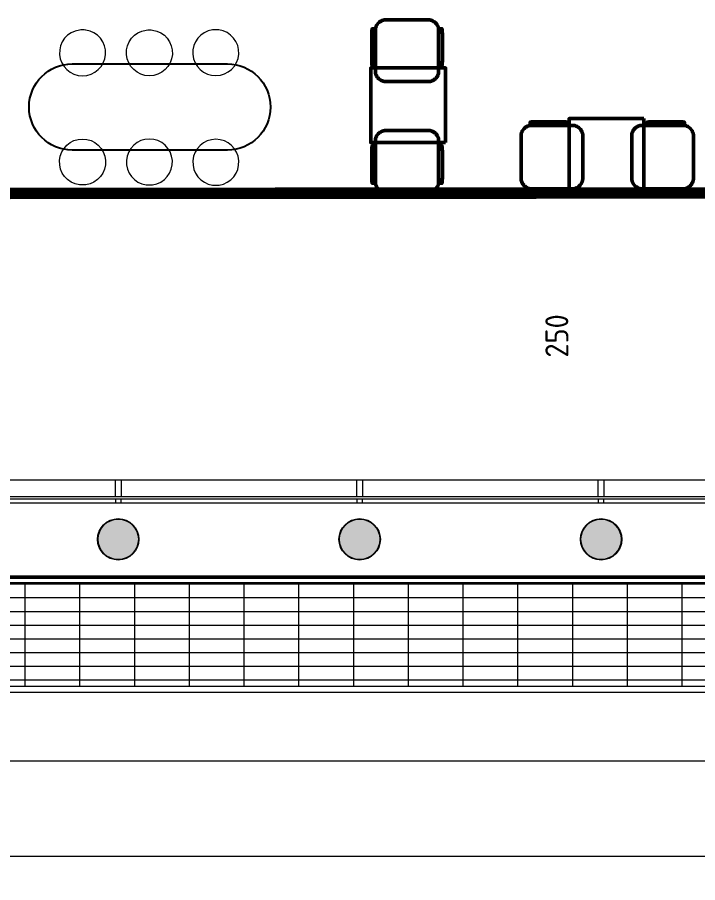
# Model space of a CAD drawing. Header units: millimetres. Extents: x 8265 to 78888, y 1905 to 34251.
# Drawn here: x 36926 to 37518, y 19102 to 19854 of the extents above; entities that cross this region are included whole.
import ezdxf

# ---------------------------------------------------------------- set-up
doc = ezdxf.new("R2010")
doc.units = ezdxf.units.MM
doc.linetypes.add('ACISOTGL', pattern=[3, 2, -1])
doc.linetypes.add('HIDDEN', pattern=[9.525, 6.35, -3.175])
doc.layers.get('Defpoints').update_dxf_attribs({"lineweight": 0})
for name, color, linetype, lineweight in [('410_STRUTTURE_001-AM_0', 7, 'Continuous', 0), ('437_RIVESTIMENTI_001-AM_0', 13, 'Continuous', 0), ('440_ALTRI_ELEMENTI_001-AM_0', 31, 'Continuous', 50), ('440_SIMBOLI_001-AM_0', 31, 'Continuous', 0), ('441_SERRAMENTI_001-AM_0', 1, 'Continuous', 0), ('443_GRIGLIE_AERAZIONE_001-AM_0', 6, 'Continuous', 0), ('464_LAY_OUT_TQ_001-AM_0', 2, 'Continuous', 0), ('468_ARREDI_BAR_001-AM_0', 73, 'Continuous', 50), ('AM_0', 7, 'Continuous', 50), ('costruzioni', 10, 'Continuous', 0)]:
    doc.layers.add(name, color=color, linetype=linetype, lineweight=lineweight)
doc.layers.add('468_ARREDO_BAR_001-AM_0', color=73, linetype='Continuous')
doc.styles.get("Standard").update_dxf_attribs({"font": 'isocp.shx'})
doc.dimstyles.new('quote al 100', dxfattribs={"dimscale": 100, "dimtxt": 0.2, "dimasz": 0.1, "dimexe": 0.1, "dimexo": 0.5, "dimgap": 0.1, "dimtad": 0, "dimdec": 0, "dimrnd": 0.5, "dimdsep": 46, "dimtxsty": 'Standard', "dimblk": 'ARCHTICK', "dimcen": 0.1, "dimse1": 1, "dimse2": 1, "dimclrd": 256, "dimclre": 256, "dimclrt": 256, "dimadec": 0, "dimazin": 2, "dimtp": 0.1, "dimtm": 0.1, "dimtfac": 0.71, "dimtdec": 0, "dimtmove": 1, "dimatfit": 1, "dimldrblk": 'DOT', "dimfxl": 1, "dimtzin": 0, "dimlwd": -1, "dimlwe": -1, "dimarcsym": 0})
doc.dimstyles.new('Quote Svl$0', dxfattribs={"dimscale": 100, "dimtxt": 0.2, "dimasz": 0.15, "dimexe": 0, "dimexo": 0.2, "dimgap": 0.1, "dimtad": 1, "dimdec": 0, "dimdsep": 46, "dimtxsty": 'Standard', "dimblk": 'ARCHTICK', "dimcen": 0.2, "dimse1": 1, "dimse2": 1, "dimsd1": 1, "dimsd2": 1, "dimclrd": 256, "dimclre": 256, "dimclrt": 256, "dimadec": 0, "dimazin": 2, "dimtp": 0.1, "dimtm": 0.1, "dimtfac": 0.71, "dimtdec": 0, "dimtmove": 0, "dimatfit": 3, "dimldrblk": 'ARCHTICK', "dimfxl": 1, "dimtzin": 0, "dimlwd": -1, "dimlwe": -1, "dimarcsym": 0})

# ---------------------------------------------------------------- blocks, each defined once
blk = doc.blocks.new('_ArchTick')
at = {"layer": 'AM_0', "color": 0, "const_width": 0.15}
blk.add_lwpolyline([(-0.5, -0.5), (0.5, 0.5)], dxfattribs=at)
blk = doc.blocks.new('*D289')
at = {"layer": '464_LAY_OUT_TQ_001-AM_0', "transparency": 16777216}
for p, q in [((34671.26, 19124.79), (40330.9, 19124.79)), ((46095.58, 19124.79), (40497.97, 19124.79))]:
    blk.add_line(p, q, dxfattribs=at)
at = {"layer": 'Defpoints', "color": 0, "transparency": 16777216}
for p in [(34671.26, 19367.42, -17.87), (46095.58, 19367.42, -17.87), (34671.26, 19124.79)]:
    blk.add_point(p, dxfattribs=at)
at = {"layer": '464_LAY_OUT_TQ_001-AM_0', "transparency": 16777216, "xscale": 30, "yscale": 30, "zscale": 30, "rotation": 180}
blk.add_blockref('_ArchTick', (34671.26, 19124.79), dxfattribs=at)
at = {"layer": '464_LAY_OUT_TQ_001-AM_0', "transparency": 16777216, "xscale": 30, "yscale": 30, "zscale": 30}
blk.add_blockref('_ArchTick', (46095.58, 19124.79), dxfattribs=at)
at = {"layer": '464_LAY_OUT_TQ_001-AM_0', "transparency": 16777216, "insert": (40414.43, 19134.62), "char_height": 50, "attachment_point": 5}
blk.add_mtext('11425', dxfattribs=at)
blk = doc.blocks.new('_Dot')
at = {"color": 0, "linetype": 'ByBlock', "lineweight": -2}
blk.add_line((-0.5, 0), (-1, 0), dxfattribs=at)
at = {"color": 0, "linetype": 'ByBlock', "const_width": 0.5}
blk.add_lwpolyline([(-0.25, 0, 1), (0.25, 0, 1)], format="xyb", close=True, dxfattribs=at)
blk = doc.blocks.new('*D334')
at = {"layer": 'Defpoints', "color": 0, "transparency": 16777216}
for p in [(37419.73, 19702.33, 3.09), (37415.45, 19452.26), (37419.73, 19452.26, 3.13)]:
    blk.add_point(p, dxfattribs=at)
at = {"layer": '464_LAY_OUT_TQ_001-AM_0', "transparency": 16777216, "insert": (37395.44, 19577.29), "char_height": 20, "attachment_point": 5, "rotation": 90}
blk.add_mtext('250', dxfattribs=at)
blk = doc.blocks.new('tavolo due sedie')
at = {"layer": '468_ARREDI_BAR_001-AM_0'}
for points in [[(1338.35, -18663.44), (1338.35, -18663.44), (1338.35, -18663.44), (1338.35, -18663.44), (1338.35, -18663.44), (1338.35, -18663.45), (1338.35, -18663.45), (1338.35, -18663.45), (1338.35, -18663.45), (1338.35, -18663.45), (1338.35, -18663.45), (1338.35, -18663.45), (1338.35, -18663.45), (1338.35, -18663.45), (1338.35, -18663.46), (1338.35, -18663.46), (1338.35, -18663.46), (1338.35, -18663.46), (1338.34, -18663.46), (1338.34, -18663.46), (1338.34, -18663.46), (1338.34, -18663.46), (1338.34, -18663.47), (1338.34, -18663.47), (1338.34, -18663.47), (1338.34, -18663.47), (1338.34, -18663.48), (1338.34, -18663.48), (1338.33, -18663.48), (1338.33, -18663.48), (1338.33, -18663.48), (1338.33, -18663.49), (1338.33, -18663.49), (1338.32, -18663.49), (1338.32, -18663.49), (1338.32, -18663.5), (1338.32, -18663.5), (1338.32, -18663.5), (1338.31, -18663.5), (1338.31, -18663.5), (1338.31, -18663.51), (1338.3, -18663.51), (1338.3, -18663.51), (1338.29, -18663.52), (1338.28, -18663.52), (1338.28, -18663.53), (1338.27, -18663.53), (1338.26, -18663.54), (1338.25, -18663.54), (1338.25, -18663.55), (1338.23, -18663.55), (1338.21, -18663.56), (1338.19, -18663.57), (1338.17, -18663.58), (1338.14, -18663.59), (1338.12, -18663.6), (1338.07, -18663.61), (1338.01, -18663.63), (1337.94, -18663.65), (1337.87, -18663.66), (1337.79, -18663.68), (1337.71, -18663.69), (1337.62, -18663.71), (1337.53, -18663.72), (1337.43, -18663.74), (1337.23, -18663.77), (1337.01, -18663.8), (1336.77, -18663.82), (1336.51, -18663.84), (1336.24, -18663.87), (1335.95, -18663.89), (1335.64, -18663.91), (1335.34, -18663.92), (1335.05, -18663.94), (1334.78, -18663.95), (1334.52, -18663.96), (1334.28, -18663.97), (1334.06, -18663.97), (1333.85, -18663.98), (1333.66, -18663.98), (1310.57, -18663.98), (1310.38, -18663.98), (1310.18, -18663.97), (1309.96, -18663.97), (1309.72, -18663.96), (1309.46, -18663.95), (1309.19, -18663.94), (1308.9, -18663.92), (1308.59, -18663.91), (1308.29, -18663.89), (1308, -18663.87), (1307.73, -18663.84), (1307.47, -18663.82), (1307.23, -18663.8), (1307.01, -18663.77), (1306.8, -18663.74), (1306.71, -18663.72), (1306.61, -18663.71), (1306.44, -18663.68), (1306.3, -18663.65), (1306.17, -18663.62), (1306.12, -18663.61), (1306.07, -18663.6), (1306.03, -18663.59), (1305.99, -18663.57), (1305.97, -18663.57), (1305.96, -18663.56), (1305.95, -18663.56), (1305.94, -18663.55), (1305.93, -18663.55), (1305.93, -18663.55), (1305.92, -18663.55), (1305.92, -18663.54), (1305.91, -18663.54), (1305.91, -18663.54), (1305.91, -18663.54), (1305.91, -18663.54), (1305.9, -18663.53), (1305.9, -18663.53), (1305.9, -18663.53), (1305.9, -18663.53), (1305.9, -18663.53), (1305.9, -18663.53), (1305.9, -18663.53), (1305.9, -18663.53), (1305.89, -18663.53), (1305.89, -18663.53), (1305.89, -18663.52), (1305.89, -18663.52), (1305.89, -18663.52), (1305.89, -18663.52), (1305.89, -18663.52), (1305.89, -18663.52), (1305.89, -18663.52), (1305.89, -18663.52), (1305.89, -18663.52), (1305.89, -18663.52), (1305.89, -18663.52), (1305.89, -18663.52), (1305.89, -18663.52), (1305.89, -18663.52), (1305.89, -18663.52), (1305.89, -18663.52), (1305.89, -18663.52), (1305.89, -18663.51), (1305.89, -18663.51), (1305.89, -18663.51), (1305.89, -18663.51), (1305.89, -18663.51), (1305.89, -18663.51), (1305.89, -18661.21), (1305.89, -18661.21), (1305.89, -18661.21), (1305.89, -18661.21), (1305.89, -18661.21), (1305.89, -18661.21), (1305.89, -18661.21), (1305.89, -18661.21), (1305.89, -18661.21), (1305.89, -18661.21), (1305.89, -18661.21), (1305.89, -18661.21), (1305.89, -18661.2), (1305.89, -18661.2), (1305.89, -18661.2), (1305.89, -18661.2), (1305.89, -18661.2), (1305.89, -18661.2), (1305.89, -18661.2), (1305.89, -18661.2), (1305.89, -18661.2), (1305.89, -18661.2), (1305.89, -18661.2), (1305.89, -18661.2), (1305.89, -18661.2), (1305.9, -18661.2), (1305.9, -18661.2), (1305.9, -18661.19), (1305.9, -18661.19), (1305.9, -18661.19), (1305.9, -18661.19), (1305.9, -18661.19), (1305.9, -18661.19), (1305.91, -18661.19), (1305.91, -18661.19), (1305.91, -18661.18), (1305.91, -18661.18), (1305.92, -18661.18), (1305.92, -18661.18), (1305.93, -18661.17), (1305.93, -18661.17), (1305.94, -18661.17), (1305.95, -18661.17), (1305.96, -18661.16), (1305.97, -18661.16), (1305.99, -18661.15), (1306.03, -18661.14), (1306.07, -18661.13), (1306.12, -18661.11), (1306.17, -18661.1), (1306.3, -18661.07), (1306.44, -18661.04), (1306.61, -18661.01), (1306.71, -18661), (1306.8, -18660.98), (1307.01, -18660.95), (1307.23, -18660.93), (1307.47, -18660.9), (1307.73, -18660.88), (1308, -18660.86), (1308.29, -18660.84), (1308.59, -18660.82), (1308.9, -18660.8), (1309.19, -18660.79), (1309.46, -18660.77), (1309.72, -18660.76), (1309.96, -18660.75), (1310.18, -18660.75), (1310.38, -18660.75), (1310.57, -18660.74), (1333.66, -18660.74), (1333.85, -18660.75), (1334.06, -18660.75), (1334.28, -18660.75), (1334.52, -18660.76), (1334.78, -18660.77), (1335.05, -18660.79), (1335.34, -18660.8), (1335.64, -18660.82), (1335.95, -18660.84), (1336.24, -18660.86), (1336.51, -18660.88), (1336.77, -18660.9), (1337.01, -18660.93), (1337.23, -18660.95), (1337.43, -18660.98), (1337.53, -18661), (1337.62, -18661.01), (1337.79, -18661.04), (1337.94, -18661.07), (1338.07, -18661.1), (1338.12, -18661.11), (1338.17, -18661.13), (1338.21, -18661.14), (1338.25, -18661.15), (1338.26, -18661.16), (1338.28, -18661.16), (1338.29, -18661.17), (1338.3, -18661.17), (1338.3, -18661.17), (1338.31, -18661.17), (1338.31, -18661.18), (1338.32, -18661.18), (1338.32, -18661.18), (1338.33, -18661.18), (1338.33, -18661.19), (1338.33, -18661.19), (1338.33, -18661.19), (1338.33, -18661.19), (1338.34, -18661.19), (1338.34, -18661.19), (1338.34, -18661.19), (1338.34, -18661.19), (1338.34, -18661.2), (1338.34, -18661.2), (1338.34, -18661.2), (1338.34, -18661.2), (1338.34, -18661.2), (1338.34, -18661.2), (1338.34, -18661.2), (1338.34, -18661.2), (1338.34, -18661.2), (1338.35, -18661.2), (1338.35, -18661.2), (1338.35, -18661.2), (1338.35, -18661.2), (1338.35, -18661.2), (1338.35, -18661.2), (1338.35, -18661.21), (1338.35, -18661.21), (1338.35, -18661.21), (1338.35, -18661.21), (1338.35, -18661.21), (1338.35, -18661.21), (1338.35, -18661.21), (1338.35, -18661.21), (1338.35, -18661.21), (1338.35, -18661.21), (1338.35, -18661.21), (1338.35, -18661.21)], [(1404.85, -18657.98), (1339.85, -18657.98), (1339.85, -18722.98), (1404.85, -18722.98)], [(1407.75, -18663.44), (1407.75, -18663.44), (1407.75, -18663.44), (1407.75, -18663.44), (1407.75, -18663.44), (1407.75, -18663.45), (1407.75, -18663.45), (1407.75, -18663.45), (1407.75, -18663.45), (1407.75, -18663.45), (1407.75, -18663.45), (1407.75, -18663.45), (1407.75, -18663.45), (1407.75, -18663.45), (1407.75, -18663.46), (1407.75, -18663.46), (1407.75, -18663.46), (1407.75, -18663.46), (1407.75, -18663.46), (1407.75, -18663.46), (1407.75, -18663.46), (1407.75, -18663.46), (1407.75, -18663.47), (1407.75, -18663.47), (1407.76, -18663.47), (1407.76, -18663.47), (1407.76, -18663.48), (1407.76, -18663.48), (1407.76, -18663.48), (1407.76, -18663.48), (1407.76, -18663.48), (1407.77, -18663.49), (1407.77, -18663.49), (1407.77, -18663.49), (1407.77, -18663.49), (1407.77, -18663.5), (1407.78, -18663.5), (1407.78, -18663.5), (1407.78, -18663.5), (1407.78, -18663.5), (1407.79, -18663.51), (1407.79, -18663.51), (1407.8, -18663.51), (1407.8, -18663.52), (1407.81, -18663.52), (1407.82, -18663.53), (1407.83, -18663.53), (1407.83, -18663.54), (1407.84, -18663.54), (1407.85, -18663.55), (1407.87, -18663.55), (1407.89, -18663.56), (1407.91, -18663.57), (1407.93, -18663.58), (1407.95, -18663.59), (1407.98, -18663.6), (1408.03, -18663.61), (1408.09, -18663.63), (1408.15, -18663.65), (1408.23, -18663.66), (1408.3, -18663.68), (1408.38, -18663.69), (1408.47, -18663.71), (1408.56, -18663.72), (1408.66, -18663.74), (1408.87, -18663.77), (1409.09, -18663.8), (1409.33, -18663.82), (1409.59, -18663.84), (1409.86, -18663.87), (1410.15, -18663.89), (1410.45, -18663.91), (1410.76, -18663.92), (1411.05, -18663.94), (1411.32, -18663.95), (1411.57, -18663.96), (1411.81, -18663.97), (1412.04, -18663.97), (1412.24, -18663.98), (1412.43, -18663.98), (1435.52, -18663.98), (1435.71, -18663.98), (1435.92, -18663.97), (1436.14, -18663.97), (1436.38, -18663.96), (1436.64, -18663.95), (1436.91, -18663.94), (1437.2, -18663.92), (1437.5, -18663.91), (1437.81, -18663.89), (1438.1, -18663.87), (1438.37, -18663.84), (1438.62, -18663.82), (1438.86, -18663.8), (1439.09, -18663.77), (1439.29, -18663.74), (1439.39, -18663.72), (1439.48, -18663.71), (1439.65, -18663.68), (1439.8, -18663.65), (1439.92, -18663.62), (1439.98, -18663.61), (1440.03, -18663.6), (1440.07, -18663.59), (1440.11, -18663.57), (1440.12, -18663.57), (1440.14, -18663.56), (1440.15, -18663.56), (1440.16, -18663.55), (1440.16, -18663.55), (1440.17, -18663.55), (1440.17, -18663.55), (1440.18, -18663.54), (1440.18, -18663.54), (1440.19, -18663.54), (1440.19, -18663.54), (1440.19, -18663.54), (1440.19, -18663.53), (1440.19, -18663.53), (1440.19, -18663.53), (1440.2, -18663.53), (1440.2, -18663.53), (1440.2, -18663.53), (1440.2, -18663.53), (1440.2, -18663.53), (1440.2, -18663.53), (1440.2, -18663.53), (1440.2, -18663.52), (1440.2, -18663.52), (1440.2, -18663.52), (1440.2, -18663.52), (1440.2, -18663.52), (1440.2, -18663.52), (1440.2, -18663.52), (1440.2, -18663.52), (1440.2, -18663.52), (1440.21, -18663.52), (1440.21, -18663.52), (1440.21, -18663.52), (1440.21, -18663.52), (1440.21, -18663.52), (1440.21, -18663.52), (1440.21, -18663.52), (1440.21, -18663.52), (1440.21, -18663.51), (1440.21, -18663.51), (1440.21, -18663.51), (1440.21, -18663.51), (1440.21, -18663.51), (1440.21, -18663.51), (1440.21, -18661.21), (1440.21, -18661.21), (1440.21, -18661.21), (1440.21, -18661.21), (1440.21, -18661.21), (1440.21, -18661.21), (1440.21, -18661.21), (1440.21, -18661.21), (1440.21, -18661.21), (1440.21, -18661.21), (1440.21, -18661.21), (1440.21, -18661.21), (1440.21, -18661.2), (1440.21, -18661.2), (1440.2, -18661.2), (1440.2, -18661.2), (1440.2, -18661.2), (1440.2, -18661.2), (1440.2, -18661.2), (1440.2, -18661.2), (1440.2, -18661.2), (1440.2, -18661.2), (1440.2, -18661.2), (1440.2, -18661.2), (1440.2, -18661.2), (1440.2, -18661.2), (1440.2, -18661.2), (1440.2, -18661.19), (1440.2, -18661.19), (1440.2, -18661.19), (1440.19, -18661.19), (1440.19, -18661.19), (1440.19, -18661.19), (1440.19, -18661.19), (1440.19, -18661.19), (1440.19, -18661.18), (1440.18, -18661.18), (1440.18, -18661.18), (1440.17, -18661.18), (1440.17, -18661.17), (1440.16, -18661.17), (1440.16, -18661.17), (1440.15, -18661.17), (1440.14, -18661.16), (1440.12, -18661.16), (1440.11, -18661.15), (1440.07, -18661.14), (1440.03, -18661.13), (1439.98, -18661.11), (1439.92, -18661.1), (1439.8, -18661.07), (1439.65, -18661.04), (1439.48, -18661.01), (1439.39, -18661), (1439.29, -18660.98), (1439.09, -18660.95), (1438.86, -18660.93), (1438.62, -18660.9), (1438.37, -18660.88), (1438.1, -18660.86), (1437.81, -18660.84), (1437.5, -18660.82), (1437.2, -18660.8), (1436.91, -18660.79), (1436.64, -18660.77), (1436.38, -18660.76), (1436.14, -18660.75), (1435.92, -18660.75), (1435.71, -18660.75), (1435.52, -18660.74), (1412.43, -18660.74), (1412.24, -18660.75), (1412.04, -18660.75), (1411.81, -18660.75), (1411.57, -18660.76), (1411.32, -18660.77), (1411.05, -18660.79), (1410.76, -18660.8), (1410.45, -18660.82), (1410.15, -18660.84), (1409.86, -18660.86), (1409.59, -18660.88), (1409.33, -18660.9), (1409.09, -18660.93), (1408.87, -18660.95), (1408.66, -18660.98), (1408.56, -18661), (1408.47, -18661.01), (1408.3, -18661.04), (1408.15, -18661.07), (1408.03, -18661.1), (1407.98, -18661.11), (1407.93, -18661.13), (1407.89, -18661.14), (1407.85, -18661.15), (1407.83, -18661.16), (1407.82, -18661.16), (1407.8, -18661.17), (1407.8, -18661.17), (1407.79, -18661.17), (1407.79, -18661.17), (1407.78, -18661.18), (1407.78, -18661.18), (1407.77, -18661.18), (1407.77, -18661.18), (1407.77, -18661.19), (1407.76, -18661.19), (1407.76, -18661.19), (1407.76, -18661.19), (1407.76, -18661.19), (1407.76, -18661.19), (1407.76, -18661.19), (1407.76, -18661.19), (1407.75, -18661.2), (1407.75, -18661.2), (1407.75, -18661.2), (1407.75, -18661.2), (1407.75, -18661.2), (1407.75, -18661.2), (1407.75, -18661.2), (1407.75, -18661.2), (1407.75, -18661.2), (1407.75, -18661.2), (1407.75, -18661.2), (1407.75, -18661.2), (1407.75, -18661.2), (1407.75, -18661.2), (1407.75, -18661.2), (1407.75, -18661.21), (1407.75, -18661.21), (1407.75, -18661.21), (1407.75, -18661.21), (1407.75, -18661.21), (1407.75, -18661.21), (1407.75, -18661.21), (1407.75, -18661.21), (1407.75, -18661.21), (1407.75, -18661.21), (1407.75, -18661.21), (1407.75, -18661.21)], [(1338.35, -18721.67), (1338.35, -18721.67), (1338.35, -18721.68), (1338.35, -18721.68), (1338.35, -18721.68), (1338.35, -18721.68), (1338.35, -18721.68), (1338.35, -18721.68), (1338.35, -18721.68), (1338.35, -18721.68), (1338.35, -18721.68), (1338.35, -18721.69), (1338.35, -18721.69), (1338.35, -18721.69), (1338.35, -18721.69), (1338.35, -18721.69), (1338.35, -18721.69), (1338.35, -18721.69), (1338.34, -18721.69), (1338.34, -18721.69), (1338.34, -18721.7), (1338.34, -18721.7), (1338.34, -18721.7), (1338.34, -18721.7), (1338.34, -18721.7), (1338.34, -18721.71), (1338.34, -18721.71), (1338.34, -18721.71), (1338.33, -18721.71), (1338.33, -18721.72), (1338.33, -18721.72), (1338.33, -18721.72), (1338.33, -18721.72), (1338.32, -18721.72), (1338.32, -18721.73), (1338.32, -18721.73), (1338.32, -18721.73), (1338.32, -18721.73), (1338.31, -18721.74), (1338.31, -18721.74), (1338.31, -18721.74), (1338.3, -18721.74), (1338.3, -18721.75), (1338.29, -18721.75), (1338.28, -18721.76), (1338.28, -18721.76), (1338.27, -18721.77), (1338.26, -18721.77), (1338.25, -18721.77), (1338.25, -18721.78), (1338.23, -18721.79), (1338.21, -18721.8), (1338.19, -18721.8), (1338.17, -18721.81), (1338.14, -18721.82), (1338.12, -18721.83), (1338.07, -18721.85), (1338.01, -18721.86), (1337.94, -18721.88), (1337.87, -18721.9), (1337.79, -18721.91), (1337.71, -18721.93), (1337.62, -18721.94), (1337.53, -18721.96), (1337.43, -18721.97), (1337.23, -18722), (1337.01, -18722.03), (1336.77, -18722.05), (1336.51, -18722.08), (1336.24, -18722.1), (1335.95, -18722.12), (1335.64, -18722.14), (1335.34, -18722.16), (1335.05, -18722.17), (1334.78, -18722.18), (1334.52, -18722.19), (1334.28, -18722.2), (1334.06, -18722.21), (1333.85, -18722.21), (1333.66, -18722.21), (1310.57, -18722.21), (1310.38, -18722.21), (1310.18, -18722.21), (1309.96, -18722.2), (1309.72, -18722.19), (1309.46, -18722.18), (1309.19, -18722.17), (1308.9, -18722.16), (1308.59, -18722.14), (1308.29, -18722.12), (1308, -18722.1), (1307.73, -18722.08), (1307.47, -18722.05), (1307.23, -18722.03), (1307.01, -18722), (1306.8, -18721.97), (1306.71, -18721.96), (1306.61, -18721.94), (1306.44, -18721.91), (1306.3, -18721.88), (1306.17, -18721.86), (1306.12, -18721.84), (1306.07, -18721.83), (1306.03, -18721.82), (1305.99, -18721.81), (1305.97, -18721.8), (1305.96, -18721.8), (1305.95, -18721.79), (1305.94, -18721.79), (1305.93, -18721.79), (1305.93, -18721.78), (1305.92, -18721.78), (1305.92, -18721.78), (1305.91, -18721.77), (1305.91, -18721.77), (1305.91, -18721.77), (1305.91, -18721.77), (1305.9, -18721.77), (1305.9, -18721.77), (1305.9, -18721.77), (1305.9, -18721.76), (1305.9, -18721.76), (1305.9, -18721.76), (1305.9, -18721.76), (1305.9, -18721.76), (1305.89, -18721.76), (1305.89, -18721.76), (1305.89, -18721.76), (1305.89, -18721.76), (1305.89, -18721.76), (1305.89, -18721.76), (1305.89, -18721.76), (1305.89, -18721.76), (1305.89, -18721.76), (1305.89, -18721.75), (1305.89, -18721.75), (1305.89, -18721.75), (1305.89, -18721.75), (1305.89, -18721.75), (1305.89, -18721.75), (1305.89, -18721.75), (1305.89, -18721.75), (1305.89, -18721.75), (1305.89, -18721.75), (1305.89, -18721.75), (1305.89, -18721.75), (1305.89, -18721.75), (1305.89, -18721.75), (1305.89, -18721.75), (1305.89, -18721.75), (1305.89, -18719.45), (1305.89, -18719.44), (1305.89, -18719.44), (1305.89, -18719.44), (1305.89, -18719.44), (1305.89, -18719.44), (1305.89, -18719.44), (1305.89, -18719.44), (1305.89, -18719.44), (1305.89, -18719.44), (1305.89, -18719.44), (1305.89, -18719.44), (1305.89, -18719.44), (1305.89, -18719.44), (1305.89, -18719.44), (1305.89, -18719.44), (1305.89, -18719.44), (1305.89, -18719.44), (1305.89, -18719.43), (1305.89, -18719.43), (1305.89, -18719.43), (1305.89, -18719.43), (1305.89, -18719.43), (1305.89, -18719.43), (1305.89, -18719.43), (1305.9, -18719.43), (1305.9, -18719.43), (1305.9, -18719.43), (1305.9, -18719.43), (1305.9, -18719.43), (1305.9, -18719.43), (1305.9, -18719.42), (1305.9, -18719.42), (1305.91, -18719.42), (1305.91, -18719.42), (1305.91, -18719.42), (1305.91, -18719.42), (1305.92, -18719.41), (1305.92, -18719.41), (1305.93, -18719.41), (1305.93, -18719.41), (1305.94, -18719.4), (1305.95, -18719.4), (1305.96, -18719.4), (1305.97, -18719.39), (1305.99, -18719.38), (1306.03, -18719.37), (1306.07, -18719.36), (1306.12, -18719.35), (1306.17, -18719.33), (1306.3, -18719.31), (1306.44, -18719.28), (1306.61, -18719.25), (1306.71, -18719.23), (1306.8, -18719.22), (1307.01, -18719.19), (1307.23, -18719.16), (1307.47, -18719.14), (1307.73, -18719.11), (1308, -18719.09), (1308.29, -18719.07), (1308.59, -18719.05), (1308.9, -18719.03), (1309.19, -18719.02), (1309.46, -18719.01), (1309.72, -18719), (1309.96, -18718.99), (1310.18, -18718.98), (1310.38, -18718.98), (1310.57, -18718.98), (1333.66, -18718.98), (1333.85, -18718.98), (1334.06, -18718.98), (1334.28, -18718.99), (1334.52, -18719), (1334.78, -18719.01), (1335.05, -18719.02), (1335.34, -18719.03), (1335.64, -18719.05), (1335.95, -18719.07), (1336.24, -18719.09), (1336.51, -18719.11), (1336.77, -18719.14), (1337.01, -18719.16), (1337.23, -18719.19), (1337.43, -18719.22), (1337.53, -18719.23), (1337.62, -18719.25), (1337.79, -18719.28), (1337.94, -18719.31), (1338.07, -18719.33), (1338.12, -18719.35), (1338.17, -18719.36), (1338.21, -18719.37), (1338.25, -18719.38), (1338.26, -18719.39), (1338.28, -18719.4), (1338.29, -18719.4), (1338.3, -18719.4), (1338.3, -18719.41), (1338.31, -18719.41), (1338.31, -18719.41), (1338.32, -18719.41), (1338.32, -18719.42), (1338.33, -18719.42), (1338.33, -18719.42), (1338.33, -18719.42), (1338.33, -18719.42), (1338.33, -18719.42), (1338.34, -18719.43), (1338.34, -18719.43), (1338.34, -18719.43), (1338.34, -18719.43), (1338.34, -18719.43), (1338.34, -18719.43), (1338.34, -18719.43), (1338.34, -18719.43), (1338.34, -18719.43), (1338.34, -18719.43), (1338.34, -18719.43), (1338.34, -18719.43), (1338.34, -18719.43), (1338.35, -18719.44), (1338.35, -18719.44), (1338.35, -18719.44), (1338.35, -18719.44), (1338.35, -18719.44), (1338.35, -18719.44), (1338.35, -18719.44), (1338.35, -18719.44), (1338.35, -18719.44), (1338.35, -18719.44), (1338.35, -18719.44), (1338.35, -18719.44), (1338.35, -18719.44), (1338.35, -18719.44), (1338.35, -18719.44), (1338.35, -18719.44), (1338.35, -18719.44), (1338.35, -18719.45)], [(1407.75, -18721.67), (1407.75, -18721.67), (1407.75, -18721.68), (1407.75, -18721.68), (1407.75, -18721.68), (1407.75, -18721.68), (1407.75, -18721.68), (1407.75, -18721.68), (1407.75, -18721.68), (1407.75, -18721.68), (1407.75, -18721.68), (1407.75, -18721.69), (1407.75, -18721.69), (1407.75, -18721.69), (1407.75, -18721.69), (1407.75, -18721.69), (1407.75, -18721.69), (1407.75, -18721.69), (1407.75, -18721.69), (1407.75, -18721.69), (1407.75, -18721.7), (1407.75, -18721.7), (1407.75, -18721.7), (1407.75, -18721.7), (1407.76, -18721.7), (1407.76, -18721.71), (1407.76, -18721.71), (1407.76, -18721.71), (1407.76, -18721.71), (1407.76, -18721.72), (1407.76, -18721.72), (1407.77, -18721.72), (1407.77, -18721.72), (1407.77, -18721.72), (1407.77, -18721.73), (1407.77, -18721.73), (1407.78, -18721.73), (1407.78, -18721.73), (1407.78, -18721.74), (1407.78, -18721.74), (1407.79, -18721.74), (1407.79, -18721.74), (1407.8, -18721.75), (1407.8, -18721.75), (1407.81, -18721.76), (1407.82, -18721.76), (1407.83, -18721.77), (1407.83, -18721.77), (1407.84, -18721.77), (1407.85, -18721.78), (1407.87, -18721.79), (1407.89, -18721.8), (1407.91, -18721.8), (1407.93, -18721.81), (1407.95, -18721.82), (1407.98, -18721.83), (1408.03, -18721.85), (1408.09, -18721.86), (1408.15, -18721.88), (1408.23, -18721.9), (1408.3, -18721.91), (1408.38, -18721.93), (1408.47, -18721.94), (1408.56, -18721.96), (1408.66, -18721.97), (1408.87, -18722), (1409.09, -18722.03), (1409.33, -18722.05), (1409.59, -18722.08), (1409.86, -18722.1), (1410.15, -18722.12), (1410.45, -18722.14), (1410.76, -18722.16), (1411.05, -18722.17), (1411.32, -18722.18), (1411.57, -18722.19), (1411.81, -18722.2), (1412.04, -18722.21), (1412.24, -18722.21), (1412.43, -18722.21), (1435.52, -18722.21), (1435.71, -18722.21), (1435.92, -18722.21), (1436.14, -18722.2), (1436.38, -18722.19), (1436.64, -18722.18), (1436.91, -18722.17), (1437.2, -18722.16), (1437.5, -18722.14), (1437.81, -18722.12), (1438.1, -18722.1), (1438.37, -18722.08), (1438.62, -18722.05), (1438.86, -18722.03), (1439.09, -18722), (1439.29, -18721.97), (1439.39, -18721.96), (1439.48, -18721.94), (1439.65, -18721.91), (1439.8, -18721.88), (1439.92, -18721.86), (1439.98, -18721.84), (1440.03, -18721.83), (1440.07, -18721.82), (1440.11, -18721.81), (1440.12, -18721.8), (1440.14, -18721.8), (1440.15, -18721.79), (1440.16, -18721.79), (1440.16, -18721.79), (1440.17, -18721.78), (1440.17, -18721.78), (1440.18, -18721.78), (1440.18, -18721.77), (1440.19, -18721.77), (1440.19, -18721.77), (1440.19, -18721.77), (1440.19, -18721.77), (1440.19, -18721.77), (1440.19, -18721.77), (1440.2, -18721.76), (1440.2, -18721.76), (1440.2, -18721.76), (1440.2, -18721.76), (1440.2, -18721.76), (1440.2, -18721.76), (1440.2, -18721.76), (1440.2, -18721.76), (1440.2, -18721.76), (1440.2, -18721.76), (1440.2, -18721.76), (1440.2, -18721.76), (1440.2, -18721.76), (1440.2, -18721.76), (1440.2, -18721.75), (1440.2, -18721.75), (1440.21, -18721.75), (1440.21, -18721.75), (1440.21, -18721.75), (1440.21, -18721.75), (1440.21, -18721.75), (1440.21, -18721.75), (1440.21, -18721.75), (1440.21, -18721.75), (1440.21, -18721.75), (1440.21, -18721.75), (1440.21, -18721.75), (1440.21, -18721.75), (1440.21, -18721.75), (1440.21, -18721.75), (1440.21, -18719.45), (1440.21, -18719.44), (1440.21, -18719.44), (1440.21, -18719.44), (1440.21, -18719.44), (1440.21, -18719.44), (1440.21, -18719.44), (1440.21, -18719.44), (1440.21, -18719.44), (1440.21, -18719.44), (1440.21, -18719.44), (1440.21, -18719.44), (1440.21, -18719.44), (1440.21, -18719.44), (1440.2, -18719.44), (1440.2, -18719.44), (1440.2, -18719.44), (1440.2, -18719.44), (1440.2, -18719.43), (1440.2, -18719.43), (1440.2, -18719.43), (1440.2, -18719.43), (1440.2, -18719.43), (1440.2, -18719.43), (1440.2, -18719.43), (1440.2, -18719.43), (1440.2, -18719.43), (1440.2, -18719.43), (1440.2, -18719.43), (1440.2, -18719.43), (1440.19, -18719.43), (1440.19, -18719.42), (1440.19, -18719.42), (1440.19, -18719.42), (1440.19, -18719.42), (1440.19, -18719.42), (1440.18, -18719.42), (1440.18, -18719.41), (1440.17, -18719.41), (1440.17, -18719.41), (1440.16, -18719.41), (1440.16, -18719.4), (1440.15, -18719.4), (1440.14, -18719.4), (1440.12, -18719.39), (1440.11, -18719.38), (1440.07, -18719.37), (1440.03, -18719.36), (1439.98, -18719.35), (1439.92, -18719.33), (1439.8, -18719.31), (1439.65, -18719.28), (1439.48, -18719.25), (1439.39, -18719.23), (1439.29, -18719.22), (1439.09, -18719.19), (1438.86, -18719.16), (1438.62, -18719.14), (1438.37, -18719.11), (1438.1, -18719.09), (1437.81, -18719.07), (1437.5, -18719.05), (1437.2, -18719.03), (1436.91, -18719.02), (1436.64, -18719.01), (1436.38, -18719), (1436.14, -18718.99), (1435.92, -18718.98), (1435.71, -18718.98), (1435.52, -18718.98), (1412.43, -18718.98), (1412.24, -18718.98), (1412.04, -18718.98), (1411.81, -18718.99), (1411.57, -18719), (1411.32, -18719.01), (1411.05, -18719.02), (1410.76, -18719.03), (1410.45, -18719.05), (1410.15, -18719.07), (1409.86, -18719.09), (1409.59, -18719.11), (1409.33, -18719.14), (1409.09, -18719.16), (1408.87, -18719.19), (1408.66, -18719.22), (1408.56, -18719.23), (1408.47, -18719.25), (1408.3, -18719.28), (1408.15, -18719.31), (1408.03, -18719.33), (1407.98, -18719.35), (1407.93, -18719.36), (1407.89, -18719.37), (1407.85, -18719.38), (1407.83, -18719.39), (1407.82, -18719.4), (1407.8, -18719.4), (1407.8, -18719.4), (1407.79, -18719.41), (1407.79, -18719.41), (1407.78, -18719.41), (1407.78, -18719.41), (1407.77, -18719.42), (1407.77, -18719.42), (1407.77, -18719.42), (1407.76, -18719.42), (1407.76, -18719.42), (1407.76, -18719.42), (1407.76, -18719.43), (1407.76, -18719.43), (1407.76, -18719.43), (1407.76, -18719.43), (1407.75, -18719.43), (1407.75, -18719.43), (1407.75, -18719.43), (1407.75, -18719.43), (1407.75, -18719.43), (1407.75, -18719.43), (1407.75, -18719.43), (1407.75, -18719.43), (1407.75, -18719.43), (1407.75, -18719.44), (1407.75, -18719.44), (1407.75, -18719.44), (1407.75, -18719.44), (1407.75, -18719.44), (1407.75, -18719.44), (1407.75, -18719.44), (1407.75, -18719.44), (1407.75, -18719.44), (1407.75, -18719.44), (1407.75, -18719.44), (1407.75, -18719.44), (1407.75, -18719.44), (1407.75, -18719.44), (1407.75, -18719.44), (1407.75, -18719.44), (1407.75, -18719.44), (1407.75, -18719.45)]]:
    blk.add_lwpolyline(points, close=True, dxfattribs=at)
for points in [[(1339.85, -18718.98), (1305.89, -18718.98), (1305.81, -18718.98), (1305.74, -18718.97), (1305.66, -18718.97), (1305.58, -18718.96), (1305.49, -18718.95), (1305.41, -18718.94), (1305.32, -18718.92), (1305.24, -18718.9), (1305.15, -18718.88), (1305.05, -18718.86), (1304.96, -18718.83), (1304.87, -18718.81), (1304.77, -18718.78), (1304.67, -18718.74), (1304.57, -18718.71), (1304.47, -18718.67), (1304.37, -18718.63), (1304.27, -18718.59), (1304.16, -18718.55), (1304.05, -18718.5), (1303.94, -18718.45), (1303.83, -18718.4), (1303.72, -18718.34), (1303.6, -18718.29), (1303.48, -18718.23), (1303.37, -18718.17), (1303.25, -18718.1), (1303.12, -18718.04), (1303, -18717.97), (1302.87, -18717.9), (1302.75, -18717.83), (1302.62, -18717.75), (1302.49, -18717.67), (1302.36, -18717.59), (1302.24, -18717.51), (1302.11, -18717.43), (1301.99, -18717.34), (1301.87, -18717.26), (1301.75, -18717.17), (1301.64, -18717.08), (1301.52, -18716.99), (1301.41, -18716.9), (1301.3, -18716.8), (1301.19, -18716.7), (1301.08, -18716.6), (1300.97, -18716.5), (1300.87, -18716.4), (1300.77, -18716.3), (1300.66, -18716.19), (1300.56, -18716.08), (1300.47, -18715.98), (1300.37, -18715.86), (1300.28, -18715.75), (1300.18, -18715.64), (1300.09, -18715.52), (1300, -18715.4), (1299.92, -18715.28), (1299.83, -18715.16), (1299.74, -18715.04), (1299.66, -18714.91), (1299.58, -18714.79), (1299.5, -18714.66), (1299.43, -18714.53), (1299.35, -18714.4), (1299.28, -18714.26), (1299.2, -18714.13), (1299.14, -18714), (1299.07, -18713.88), (1299, -18713.75), (1298.94, -18713.63), (1298.88, -18713.51), (1298.83, -18713.39), (1298.77, -18713.27), (1298.72, -18713.15), (1298.67, -18713.04), (1298.62, -18712.93), (1298.57, -18712.82), (1298.53, -18712.71), (1298.49, -18712.6), (1298.45, -18712.49), (1298.42, -18712.39), (1298.38, -18712.29), (1298.35, -18712.19), (1298.32, -18712.09), (1298.29, -18711.99), (1298.27, -18711.9), (1298.25, -18711.8), (1298.23, -18711.71), (1298.21, -18711.62), (1298.19, -18711.53), (1298.18, -18711.45), (1298.17, -18711.36), (1298.16, -18711.28), (1298.16, -18711.2), (1298.15, -18711.12), (1298.15, -18711.04), (1298.15, -18671.92), (1298.15, -18671.84), (1298.16, -18671.76), (1298.16, -18671.68), (1298.17, -18671.6), (1298.18, -18671.51), (1298.19, -18671.42), (1298.21, -18671.34), (1298.23, -18671.25), (1298.25, -18671.16), (1298.27, -18671.06), (1298.29, -18670.97), (1298.32, -18670.87), (1298.35, -18670.77), (1298.38, -18670.67), (1298.42, -18670.57), (1298.45, -18670.46), (1298.49, -18670.36), (1298.53, -18670.25), (1298.57, -18670.14), (1298.62, -18670.03), (1298.67, -18669.92), (1298.72, -18669.8), (1298.77, -18669.69), (1298.83, -18669.57), (1298.88, -18669.45), (1298.94, -18669.33), (1299, -18669.2), (1299.07, -18669.08), (1299.14, -18668.95), (1299.2, -18668.82), (1299.28, -18668.69), (1299.35, -18668.56), (1299.43, -18668.43), (1299.5, -18668.3), (1299.58, -18668.17), (1299.66, -18668.04), (1299.74, -18667.92), (1299.83, -18667.8), (1299.92, -18667.67), (1300, -18667.55), (1300.09, -18667.44), (1300.18, -18667.32), (1300.28, -18667.21), (1300.37, -18667.09), (1300.47, -18666.98), (1300.56, -18666.87), (1300.66, -18666.77), (1300.77, -18666.66), (1300.87, -18666.56), (1300.97, -18666.45), (1301.08, -18666.35), (1301.19, -18666.25), (1301.3, -18666.16), (1301.41, -18666.06), (1301.52, -18665.97), (1301.64, -18665.88), (1301.75, -18665.79), (1301.87, -18665.7), (1301.99, -18665.61), (1302.11, -18665.53), (1302.24, -18665.44), (1302.36, -18665.36), (1302.49, -18665.28), (1302.62, -18665.21), (1302.75, -18665.13), (1302.87, -18665.06), (1303, -18664.99), (1303.12, -18664.92), (1303.25, -18664.85), (1303.37, -18664.79), (1303.48, -18664.73), (1303.6, -18664.67), (1303.72, -18664.61), (1303.83, -18664.56), (1303.94, -18664.51), (1304.05, -18664.46), (1304.16, -18664.41), (1304.27, -18664.37), (1304.37, -18664.33), (1304.47, -18664.29), (1304.57, -18664.25), (1304.67, -18664.21), (1304.77, -18664.18), (1304.87, -18664.15), (1304.96, -18664.12), (1305.05, -18664.1), (1305.15, -18664.08), (1305.24, -18664.06), (1305.32, -18664.04), (1305.41, -18664.02), (1305.49, -18664.01), (1305.58, -18664), (1305.66, -18663.99), (1305.74, -18663.98), (1305.81, -18663.98), (1305.89, -18663.98), (1339.85, -18663.98)], [(1339.85, -18663.98), (1344.01, -18663.98), (1344.09, -18663.98), (1344.16, -18663.98), (1344.24, -18663.99), (1344.32, -18664), (1344.41, -18664.01), (1344.49, -18664.02), (1344.58, -18664.04), (1344.66, -18664.06), (1344.75, -18664.08), (1344.84, -18664.1), (1344.94, -18664.12), (1345.03, -18664.15), (1345.13, -18664.18), (1345.23, -18664.21), (1345.33, -18664.25), (1345.43, -18664.29), (1345.53, -18664.33), (1345.63, -18664.37), (1345.74, -18664.41), (1345.85, -18664.46), (1345.96, -18664.51), (1346.07, -18664.56), (1346.18, -18664.61), (1346.3, -18664.67), (1346.42, -18664.73), (1346.53, -18664.79), (1346.65, -18664.85), (1346.78, -18664.92), (1346.9, -18664.99), (1347.03, -18665.06), (1347.15, -18665.13), (1347.28, -18665.21), (1347.41, -18665.28), (1347.54, -18665.36), (1347.66, -18665.44), (1347.79, -18665.53), (1347.91, -18665.61), (1348.03, -18665.7), (1348.15, -18665.79), (1348.26, -18665.88), (1348.38, -18665.97), (1348.49, -18666.06), (1348.6, -18666.16), (1348.71, -18666.25), (1348.82, -18666.35), (1348.93, -18666.45), (1349.03, -18666.56), (1349.13, -18666.66), (1349.24, -18666.77), (1349.34, -18666.87), (1349.43, -18666.98), (1349.53, -18667.09), (1349.62, -18667.21), (1349.72, -18667.32), (1349.81, -18667.44), (1349.9, -18667.55), (1349.98, -18667.67), (1350.07, -18667.8), (1350.15, -18667.92), (1350.24, -18668.04), (1350.32, -18668.17), (1350.4, -18668.3), (1350.47, -18668.43), (1350.55, -18668.56), (1350.62, -18668.69), (1350.7, -18668.82), (1350.76, -18668.95), (1350.83, -18669.08), (1350.89, -18669.2), (1350.96, -18669.33), (1351.02, -18669.45), (1351.07, -18669.57), (1351.13, -18669.69), (1351.18, -18669.8), (1351.23, -18669.92), (1351.28, -18670.03), (1351.32, -18670.14), (1351.37, -18670.25), (1351.41, -18670.36), (1351.45, -18670.46), (1351.48, -18670.57), (1351.52, -18670.67), (1351.55, -18670.77), (1351.58, -18670.87), (1351.61, -18670.97), (1351.63, -18671.06), (1351.65, -18671.16), (1351.67, -18671.25), (1351.69, -18671.34), (1351.7, -18671.42), (1351.72, -18671.51), (1351.73, -18671.6), (1351.74, -18671.68), (1351.74, -18671.76), (1351.75, -18671.84), (1351.75, -18671.92), (1351.75, -18709.81)], [(1406.25, -18663.98), (1402.08, -18663.98), (1402.01, -18663.98), (1401.93, -18663.98), (1401.85, -18663.99), (1401.77, -18664), (1401.69, -18664.01), (1401.6, -18664.02), (1401.52, -18664.04), (1401.43, -18664.06), (1401.34, -18664.08), (1401.25, -18664.1), (1401.16, -18664.12), (1401.06, -18664.15), (1400.97, -18664.18), (1400.87, -18664.21), (1400.77, -18664.25), (1400.67, -18664.29), (1400.57, -18664.33), (1400.46, -18664.37), (1400.35, -18664.41), (1400.25, -18664.46), (1400.14, -18664.51), (1400.02, -18664.56), (1399.91, -18664.61), (1399.8, -18664.67), (1399.68, -18664.73), (1399.56, -18664.79), (1399.44, -18664.85), (1399.32, -18664.92), (1399.2, -18664.99), (1399.07, -18665.06), (1398.94, -18665.13), (1398.81, -18665.21), (1398.69, -18665.28), (1398.56, -18665.36), (1398.43, -18665.44), (1398.31, -18665.53), (1398.19, -18665.61), (1398.07, -18665.7), (1397.95, -18665.79), (1397.83, -18665.88), (1397.72, -18665.97), (1397.6, -18666.06), (1397.49, -18666.16), (1397.38, -18666.25), (1397.28, -18666.35), (1397.17, -18666.45), (1397.06, -18666.56), (1396.96, -18666.66), (1396.86, -18666.77), (1396.76, -18666.87), (1396.66, -18666.98), (1396.57, -18667.09), (1396.47, -18667.21), (1396.38, -18667.32), (1396.29, -18667.44), (1396.2, -18667.55), (1396.11, -18667.67), (1396.03, -18667.8), (1395.94, -18667.92), (1395.86, -18668.04), (1395.78, -18668.17), (1395.7, -18668.3), (1395.62, -18668.43), (1395.55, -18668.56), (1395.47, -18668.69), (1395.4, -18668.82), (1395.33, -18668.95), (1395.26, -18669.08), (1395.2, -18669.2), (1395.14, -18669.33), (1395.08, -18669.45), (1395.02, -18669.57), (1394.97, -18669.69), (1394.91, -18669.8), (1394.86, -18669.92), (1394.82, -18670.03), (1394.77, -18670.14), (1394.73, -18670.25), (1394.69, -18670.36), (1394.65, -18670.46), (1394.61, -18670.57), (1394.58, -18670.67), (1394.55, -18670.77), (1394.52, -18670.87), (1394.49, -18670.97), (1394.47, -18671.06), (1394.44, -18671.16), (1394.42, -18671.25), (1394.41, -18671.34), (1394.39, -18671.42), (1394.38, -18671.51), (1394.37, -18671.6), (1394.36, -18671.68), (1394.35, -18671.76), (1394.35, -18671.84), (1394.35, -18671.92), (1394.35, -18709.81)], [(1406.25, -18718.98), (1440.21, -18718.98), (1440.28, -18718.98), (1440.36, -18718.97), (1440.44, -18718.97), (1440.52, -18718.96), (1440.6, -18718.95), (1440.69, -18718.94), (1440.77, -18718.92), (1440.86, -18718.9), (1440.95, -18718.88), (1441.04, -18718.86), (1441.13, -18718.83), (1441.23, -18718.81), (1441.32, -18718.78), (1441.42, -18718.74), (1441.52, -18718.71), (1441.62, -18718.67), (1441.73, -18718.63), (1441.83, -18718.59), (1441.94, -18718.55), (1442.05, -18718.5), (1442.16, -18718.45), (1442.27, -18718.4), (1442.38, -18718.34), (1442.49, -18718.29), (1442.61, -18718.23), (1442.73, -18718.17), (1442.85, -18718.1), (1442.97, -18718.04), (1443.1, -18717.97), (1443.22, -18717.9), (1443.35, -18717.83), (1443.48, -18717.75), (1443.61, -18717.67), (1443.73, -18717.59), (1443.86, -18717.51), (1443.98, -18717.43), (1444.1, -18717.34), (1444.22, -18717.26), (1444.34, -18717.17), (1444.46, -18717.08), (1444.57, -18716.99), (1444.69, -18716.9), (1444.8, -18716.8), (1444.91, -18716.7), (1445.02, -18716.6), (1445.12, -18716.5), (1445.23, -18716.4), (1445.33, -18716.3), (1445.43, -18716.19), (1445.53, -18716.08), (1445.63, -18715.98), (1445.73, -18715.86), (1445.82, -18715.75), (1445.91, -18715.64), (1446, -18715.52), (1446.09, -18715.4), (1446.18, -18715.28), (1446.27, -18715.16), (1446.35, -18715.04), (1446.43, -18714.91), (1446.51, -18714.79), (1446.59, -18714.66), (1446.67, -18714.53), (1446.75, -18714.4), (1446.82, -18714.26), (1446.89, -18714.13), (1446.96, -18714), (1447.03, -18713.88), (1447.09, -18713.75), (1447.15, -18713.63), (1447.21, -18713.51), (1447.27, -18713.39), (1447.32, -18713.27), (1447.38, -18713.15), (1447.43, -18713.04), (1447.48, -18712.93), (1447.52, -18712.82), (1447.56, -18712.71), (1447.61, -18712.6), (1447.64, -18712.49), (1447.68, -18712.39), (1447.71, -18712.29), (1447.75, -18712.19), (1447.77, -18712.09), (1447.8, -18711.99), (1447.83, -18711.9), (1447.85, -18711.8), (1447.87, -18711.71), (1447.89, -18711.62), (1447.9, -18711.53), (1447.91, -18711.45), (1447.92, -18711.36), (1447.93, -18711.28), (1447.94, -18711.2), (1447.94, -18711.12), (1447.94, -18711.04), (1447.94, -18671.92), (1447.94, -18671.84), (1447.94, -18671.76), (1447.93, -18671.68), (1447.92, -18671.6), (1447.91, -18671.51), (1447.9, -18671.42), (1447.89, -18671.34), (1447.87, -18671.25), (1447.85, -18671.16), (1447.83, -18671.06), (1447.8, -18670.97), (1447.77, -18670.87), (1447.75, -18670.77), (1447.71, -18670.67), (1447.68, -18670.57), (1447.64, -18670.46), (1447.61, -18670.36), (1447.56, -18670.25), (1447.52, -18670.14), (1447.48, -18670.03), (1447.43, -18669.92), (1447.38, -18669.8), (1447.32, -18669.69), (1447.27, -18669.57), (1447.21, -18669.45), (1447.15, -18669.33), (1447.09, -18669.2), (1447.03, -18669.08), (1446.96, -18668.95), (1446.89, -18668.82), (1446.82, -18668.69), (1446.75, -18668.56), (1446.67, -18668.43), (1446.59, -18668.3), (1446.51, -18668.17), (1446.43, -18668.04), (1446.35, -18667.92), (1446.27, -18667.8), (1446.18, -18667.67), (1446.09, -18667.55), (1446, -18667.44), (1445.91, -18667.32), (1445.82, -18667.21), (1445.73, -18667.09), (1445.63, -18666.98), (1445.53, -18666.87), (1445.43, -18666.77), (1445.33, -18666.66), (1445.23, -18666.56), (1445.12, -18666.45), (1445.02, -18666.35), (1444.91, -18666.25), (1444.8, -18666.16), (1444.69, -18666.06), (1444.57, -18665.97), (1444.46, -18665.88), (1444.34, -18665.79), (1444.22, -18665.7), (1444.1, -18665.61), (1443.98, -18665.53), (1443.86, -18665.44), (1443.73, -18665.36), (1443.61, -18665.28), (1443.48, -18665.21), (1443.35, -18665.13), (1443.22, -18665.06), (1443.1, -18664.99), (1442.97, -18664.92), (1442.85, -18664.85), (1442.73, -18664.79), (1442.61, -18664.73), (1442.49, -18664.67), (1442.38, -18664.61), (1442.27, -18664.56), (1442.16, -18664.51), (1442.05, -18664.46), (1441.94, -18664.41), (1441.83, -18664.37), (1441.73, -18664.33), (1441.62, -18664.29), (1441.52, -18664.25), (1441.42, -18664.21), (1441.32, -18664.18), (1441.23, -18664.15), (1441.13, -18664.12), (1441.04, -18664.1), (1440.95, -18664.08), (1440.86, -18664.06), (1440.77, -18664.04), (1440.69, -18664.02), (1440.6, -18664.01), (1440.52, -18664), (1440.44, -18663.99), (1440.36, -18663.98), (1440.28, -18663.98), (1440.21, -18663.98), (1406.25, -18663.98)], [(1351.75, -18709.81), (1351.75, -18709.97), (1351.74, -18710.12), (1351.74, -18710.27), (1351.73, -18710.42), (1351.72, -18710.57), (1351.7, -18710.72), (1351.69, -18710.87), (1351.67, -18711.02), (1351.65, -18711.17), (1351.63, -18711.31), (1351.61, -18711.46), (1351.58, -18711.61), (1351.55, -18711.75), (1351.52, -18711.9), (1351.48, -18712.04), (1351.45, -18712.19), (1351.41, -18712.33), (1351.37, -18712.47), (1351.32, -18712.61), (1351.28, -18712.75), (1351.23, -18712.89), (1351.18, -18713.03), (1351.13, -18713.17), (1351.07, -18713.31), (1351.02, -18713.45), (1350.96, -18713.59), (1350.89, -18713.72), (1350.83, -18713.86), (1350.76, -18713.99), (1350.7, -18714.13), (1350.62, -18714.26), (1350.55, -18714.4), (1350.47, -18714.53), (1350.4, -18714.66), (1350.32, -18714.79), (1350.24, -18714.91), (1350.15, -18715.04), (1350.07, -18715.16), (1349.98, -18715.28), (1349.9, -18715.4), (1349.81, -18715.52), (1349.72, -18715.64), (1349.62, -18715.75), (1349.53, -18715.86), (1349.43, -18715.98), (1349.34, -18716.08), (1349.24, -18716.19), (1349.13, -18716.3), (1349.03, -18716.4), (1348.93, -18716.5), (1348.82, -18716.6), (1348.71, -18716.7), (1348.6, -18716.8), (1348.49, -18716.9), (1348.38, -18716.99), (1348.26, -18717.08), (1348.15, -18717.17), (1348.03, -18717.26), (1347.91, -18717.34), (1347.79, -18717.43), (1347.66, -18717.51), (1347.54, -18717.59), (1347.41, -18717.67), (1347.28, -18717.75), (1347.15, -18717.83), (1347.03, -18717.9), (1346.9, -18717.97), (1346.78, -18718.04), (1346.65, -18718.1), (1346.53, -18718.17), (1346.42, -18718.23), (1346.3, -18718.29), (1346.18, -18718.34), (1346.07, -18718.4), (1345.96, -18718.45), (1345.85, -18718.5), (1345.74, -18718.55), (1345.63, -18718.59), (1345.53, -18718.63), (1345.43, -18718.67), (1345.33, -18718.71), (1345.23, -18718.74), (1345.13, -18718.78), (1345.03, -18718.81), (1344.94, -18718.83), (1344.84, -18718.86), (1344.75, -18718.88), (1344.66, -18718.9), (1344.58, -18718.92), (1344.49, -18718.94), (1344.41, -18718.95), (1344.32, -18718.96), (1344.24, -18718.97), (1344.16, -18718.97), (1344.09, -18718.98), (1344.01, -18718.98), (1339.85, -18718.98)], [(1394.35, -18709.81), (1394.35, -18709.97), (1394.35, -18710.12), (1394.36, -18710.27), (1394.37, -18710.42), (1394.38, -18710.57), (1394.39, -18710.72), (1394.41, -18710.87), (1394.42, -18711.02), (1394.44, -18711.17), (1394.47, -18711.31), (1394.49, -18711.46), (1394.52, -18711.61), (1394.55, -18711.75), (1394.58, -18711.9), (1394.61, -18712.04), (1394.65, -18712.19), (1394.69, -18712.33), (1394.73, -18712.47), (1394.77, -18712.61), (1394.82, -18712.75), (1394.86, -18712.89), (1394.91, -18713.03), (1394.97, -18713.17), (1395.02, -18713.31), (1395.08, -18713.45), (1395.14, -18713.59), (1395.2, -18713.72), (1395.26, -18713.86), (1395.33, -18713.99), (1395.4, -18714.13), (1395.47, -18714.26), (1395.55, -18714.4), (1395.62, -18714.53), (1395.7, -18714.66), (1395.78, -18714.79), (1395.86, -18714.91), (1395.94, -18715.04), (1396.03, -18715.16), (1396.11, -18715.28), (1396.2, -18715.4), (1396.29, -18715.52), (1396.38, -18715.64), (1396.47, -18715.75), (1396.57, -18715.86), (1396.66, -18715.98), (1396.76, -18716.08), (1396.86, -18716.19), (1396.96, -18716.3), (1397.06, -18716.4), (1397.17, -18716.5), (1397.28, -18716.6), (1397.38, -18716.7), (1397.49, -18716.8), (1397.6, -18716.9), (1397.72, -18716.99), (1397.83, -18717.08), (1397.95, -18717.17), (1398.07, -18717.26), (1398.19, -18717.34), (1398.31, -18717.43), (1398.43, -18717.51), (1398.56, -18717.59), (1398.69, -18717.67), (1398.81, -18717.75), (1398.94, -18717.83), (1399.07, -18717.9), (1399.2, -18717.97), (1399.32, -18718.04), (1399.44, -18718.1), (1399.56, -18718.17), (1399.68, -18718.23), (1399.8, -18718.29), (1399.91, -18718.34), (1400.02, -18718.4), (1400.14, -18718.45), (1400.25, -18718.5), (1400.35, -18718.55), (1400.46, -18718.59), (1400.57, -18718.63), (1400.67, -18718.67), (1400.77, -18718.71), (1400.87, -18718.74), (1400.97, -18718.78), (1401.06, -18718.81), (1401.16, -18718.83), (1401.25, -18718.86), (1401.34, -18718.88), (1401.43, -18718.9), (1401.52, -18718.92), (1401.6, -18718.94), (1401.69, -18718.95), (1401.77, -18718.96), (1401.85, -18718.97), (1401.93, -18718.97), (1402.01, -18718.98), (1402.08, -18718.98), (1406.25, -18718.98)]]:
    blk.add_lwpolyline(points, dxfattribs=at)
blk = doc.blocks.new('tavolo 6')
blk.add_lwpolyline([(-19490.69, 1559.07), (-19490.69, 1424.07, -1), (-19565.69, 1424.07), (-19565.69, 1559.07, -1)], format="xyb", close=True)
at = {"linetype": 'Continuous', "lineweight": 5}
for points in [[(-19595.85, 1547.34, -0.031147), (-19595.85, 1552.84, -14.330082), (-19595.85, 1547.28)], [(-19461.23, 1547.34, 0.031147), (-19461.23, 1552.84, 14.330082), (-19461.23, 1547.28)], [(-19595.85, 1494.62, 0.031147), (-19595.85, 1489.12, 14.330082), (-19595.85, 1494.68)], [(-19461.23, 1494.62, -0.031147), (-19461.23, 1489.12, -14.330082), (-19461.23, 1494.68)], [(-19596.04, 1436.85, 0.031147), (-19596.04, 1431.35, 14.330082), (-19596.04, 1436.9)], [(-19461.02, 1431.54, 0.031147), (-19461.06, 1437.04, 14.330082), (-19461.03, 1431.48)]]:
    blk.add_lwpolyline(points, format="xyb", close=True, dxfattribs=at)

msp = doc.modelspace()

# ---------------------------------------------------------------- hatches: boundary and pattern name
at = {"layer": '410_STRUTTURE_001-AM_0'}
for points in [[(36996.43, 19400.41, 1), (37031.43, 19400.41, 1)], [(37206.43, 19400.41, 1), (37241.43, 19400.41, 1)], [(37416.43, 19400.41, 1), (37451.43, 19400.41, 1)]]:
    msp.add_hatch(color=256, dxfattribs=at).paths.add_polyline_path(points)
at = {"layer": '443_GRIGLIE_AERAZIONE_001-AM_0'}
h = msp.add_hatch(dxfattribs=at)
h.set_pattern_fill('GRATE', color=253, scale=15, style=0)
h.set_pattern_definition([(0, (35456.603, 18313.833), (0, 11.90625), []), (90, (35456.603, 18313.833), (-47.625, 3e-15), [])])
h.paths.add_polyline_path([(36078.87, 19362.62), (36078.87, 19272.62), (38781.15, 19272.62), (38781.15, 19362.63)])

# ---------------------------------------------------------------- linework, layer by layer
at = {"layer": '410_STRUTTURE_001-AM_0'}
for centre in [(37013.93, 19400.41, 3.13), (37223.93, 19400.41, 3.13), (37433.93, 19400.41, 3.13)]:
    msp.add_circle(centre, 17.5, dxfattribs=at)
at = {"layer": '437_RIVESTIMENTI_001-AM_0'}
for centre in [(37013.93, 19400.41, 3.13), (37223.93, 19400.41, 3.13), (37433.93, 19400.41, 3.13)]:
    msp.add_circle(centre, 18, dxfattribs=at)
at = {"layer": '440_ALTRI_ELEMENTI_001-AM_0'}
msp.add_line((39355.26, 19367.42), (36576.01, 19367.42), dxfattribs=at)
at = {"layer": '440_SIMBOLI_001-AM_0', "linetype": 'ACISOTGL', "ltscale": 0.15}
msp.add_lwpolyline([(40129.18, 19367.42), (40129.18, 19207.62), (34470.87, 19207.62), (34470.87, 22308.68), (34723.75, 22308.68)], dxfattribs=at)
at = {"layer": '441_SERRAMENTI_001-AM_0', "linetype": 'Continuous'}
for p, q in [((36562.07, 19452.26), (39350.93, 19452.26)), ((36562.07, 19432.26), (39350.93, 19432.27))]:
    msp.add_line(p, q, dxfattribs=at)
at = {"layer": '441_SERRAMENTI_001-AM_0'}
for p, q in [((39350.93, 19437.35), (36567.07, 19437.31)), ((39350.93, 19435.3), (36567.07, 19435.29))]:
    msp.add_line(p, q, dxfattribs=at)
for points in [[(37011.43, 19437.32), (37011.43, 19452.26), (37016.43, 19452.26), (37016.43, 19437.32)], [(37221.43, 19437.32), (37221.43, 19452.26), (37226.43, 19452.26), (37226.43, 19437.32)], [(37431.43, 19437.32), (37431.43, 19452.26), (37436.43, 19452.26), (37436.43, 19437.32)], [(37011.43, 19435.29), (37011.43, 19432.27), (37016.43, 19432.27), (37016.43, 19435.29)], [(37221.43, 19435.29), (37221.43, 19432.27), (37226.43, 19432.27), (37226.43, 19435.29)], [(37431.43, 19435.29), (37431.43, 19432.27), (37436.43, 19432.27), (37436.43, 19435.29)]]:
    msp.add_lwpolyline(points, close=True, dxfattribs=at)
at = {"layer": '443_GRIGLIE_AERAZIONE_001-AM_0', "ltscale": 0.01}
for points in [[(36073.87, 19367.62), (36073.87, 19267.62), (38786.15, 19267.62), (38786.15, 19367.63)], [(36078.87, 19362.62), (36078.87, 19272.62), (38781.15, 19272.62), (38781.15, 19362.63)]]:
    msp.add_lwpolyline(points, close=True, dxfattribs=at)
at = {"layer": 'costruzioni', "linetype": 'HIDDEN', "const_width": 10}
msp.add_lwpolyline([(36675.16, 20076.04), (38832.97, 20076.04), (38832.97, 19702.44), (35314.34, 19700.21), (35005.08, 20062), (34753.93, 20062), (34753.93, 20094.43), (35766.91, 20095.95, 0.3243), (36101.07, 19842.3, 0.451169), (36435.7, 20228.56), (36435.5, 20297.95), (36675.19, 20300.21)], format="xyb", close=True, dxfattribs=at)

# ---------------------------------------------------------------- block references
at = {"layer": '468_ARREDO_BAR_001-AM_0'}
for name, p, rotation in [('tavolo due sedie', (55956.63, 21150.27), 270), ('tavolo 6', (38532.96, 39304.55), 90)]:
    msp.add_blockref(name, p, dxfattribs=dict(at, rotation=rotation))
msp.add_blockref('tavolo due sedie', (36066.23, 38424.3), dxfattribs=at)

# ---------------------------------------------------------------- dimensions: what is measured, and where the dimension line sits
at = {"layer": '464_LAY_OUT_TQ_001-AM_0'}
dim = msp.add_linear_dim(base=(37415.45, 19452.26), p1=(37419.73, 19702.33, 3.09), p2=(37419.73, 19452.26, 3.13), angle=90, dimstyle='Quote Svl$0', override={"dimrnd": 5, "dimtix": 1, "dimfxl": 0}, dxfattribs=at)
dim.commit()
dim.dimension.update_dxf_attribs({"geometry": '*D334', "text_midpoint": (37395.44, 19577.29)})
dim = msp.add_linear_dim(base=(34671.26, 19124.79), p1=(46095.58, 19367.42, -17.87), p2=(34671.26, 19367.42, -17.87), dimstyle='quote al 100', override={"dimtxt": 0.5, "dimasz": 0.3}, dxfattribs=at)
dim.commit()
dim.dimension.update_dxf_attribs({"geometry": '*D289', "text_midpoint": (40414.43, 19134.62), "dimtype": 160})

doc.saveas('drawing.dxf')
